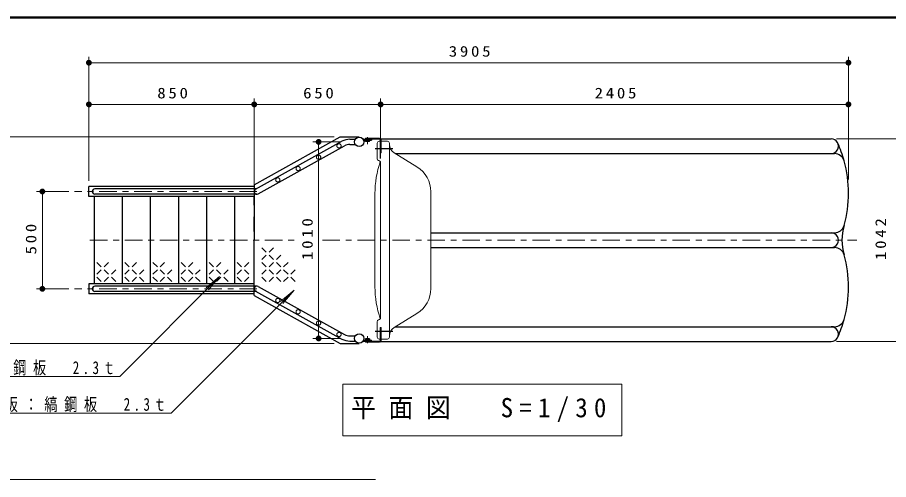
# Model space of a CAD drawing. Units: millimetres on the paper, scale 1:30. Extents: x -365 to 0, y -54 to 257.
# Drawn here: x -289.4 to -140.1, y 177.9 to 257 of the extents above; entities that cross this region are included whole.
import ezdxf

# ---------------------------------------------------------------- set-up
doc = ezdxf.new("R2010")
doc.units = ezdxf.units.MM
for name, pattern in [('USER1', [4.5, 2.5, -2]), ('USER2', [6, 3, -1, 1, -1]), ('USER3', [8, 3, -1, 1, -1, 1, -1])]:
    doc.linetypes.add(name, pattern=pattern)
doc.layers.add('LY_1', color=7, linetype='Continuous', lineweight=13)
doc.layers.add('LY_2', color=7, linetype='Continuous', lineweight=13)
doc.styles.add('ＭＳ ゴシック', font='')
doc.styles.get('ＭＳ ゴシック').set_extended_font_data('MS Gothic')

# ---------------------------------------------------------------- blocks, each defined once
blk = doc.blocks.new('filled_dot')
at = {"color": 0, "linetype": 'Continuous', "lineweight": -2, "const_width": 1.25}
blk.add_lwpolyline([(-0.625, 0, 1), (0.625, 0, 1)], format="xyb", close=True, dxfattribs=at)

msp = doc.modelspace()

# ---------------------------------------------------------------- linework, layer by layer
at = {"layer": 'LY_1'}
for p, q in [((-277.114, 229.029), (-277.114, 250.252)), ((-146.947, 229.249), (-146.947, 250.252)), ((-277.114, 249.252), (-146.947, 249.252)), ((-277.114, 229.029), (-277.114, 243.107)), ((-277.114, 242.107), (-248.78, 242.107)), ((-248.78, 228.061), (-248.78, 243.107)), ((-248.78, 242.107), (-227.114, 242.107)), ((-227.114, 236.195), (-227.114, 243.107)), ((-227.114, 242.107), (-146.946, 242.107)), ((-146.946, 230.35), (-146.946, 243.107)), ((-235.058, 236.529), (-292.886, 236.529)), ((-229.82, 236), (-229.692, 236)), ((-229.039, 236), (-228.911, 236)), ((-229, 235.911), (-229, 236.005)), ((-148.959, 236.23), (-138.473, 236.23)), ((-233.979, 235.695), (-238.738, 235.695)), ((-237.738, 202.029), (-237.738, 235.695)), ((-227.68, 235.462), (-227.68, 232.817)), ((-227.347, 235.795), (-225.947, 235.795)), ((-225.614, 235.462), (-225.614, 202.262)), ((-220.892, 231.409), (-224.821, 233.828)), ((-227.493, 232.518), (-227.301, 232.424)), ((-227.114, 232.124), (-227.114, 205.6)), ((-280.578, 227.195), (-286.089, 227.195)), ((-285.089, 210.529), (-285.089, 227.195)), ((-218.514, 227.151), (-218.514, 210.572)), ((-228.089, 210.866), (-228.089, 226.858)), ((-246.737, 216.788), (-247.487, 217.538)), ((-245.487, 217.538), (-246.237, 216.788)), ((-275.013, 214.288), (-275.763, 215.038)), ((-273.763, 215.038), (-274.513, 214.288)), ((-270.198, 214.288), (-270.948, 215.038)), ((-268.948, 215.038), (-269.698, 214.288)), ((-265.383, 214.288), (-266.133, 215.038)), ((-264.133, 215.038), (-264.883, 214.288)), ((-260.568, 214.288), (-261.318, 215.038)), ((-259.318, 215.038), (-260.068, 214.288)), ((-255.753, 214.288), (-256.503, 215.038)), ((-254.503, 215.038), (-255.253, 214.288)), ((-250.939, 214.288), (-251.689, 215.038)), ((-249.689, 215.038), (-250.439, 214.288)), ((-246.737, 216.288), (-247.487, 215.538)), ((-246.737, 214.288), (-247.487, 215.038)), ((-245.487, 215.538), (-246.237, 216.288)), ((-245.487, 215.038), (-246.237, 214.288)), ((-244.237, 216.288), (-244.987, 215.538)), ((-244.237, 214.288), (-244.987, 215.038)), ((-242.987, 215.038), (-243.737, 214.288)), ((-275.013, 213.788), (-275.763, 213.038)), ((-273.763, 213.038), (-274.513, 213.788)), ((-272.513, 213.788), (-273.263, 213.038)), ((-270.198, 213.788), (-270.948, 213.038)), ((-268.948, 213.038), (-269.698, 213.788)), ((-267.698, 213.788), (-268.448, 213.038)), ((-265.383, 213.788), (-266.133, 213.038)), ((-264.133, 213.038), (-264.883, 213.788)), ((-262.883, 213.788), (-263.633, 213.038)), ((-260.568, 213.788), (-261.318, 213.038)), ((-259.318, 213.038), (-260.068, 213.788)), ((-258.068, 213.788), (-258.818, 213.038)), ((-255.753, 213.788), (-256.503, 213.038)), ((-254.503, 213.038), (-255.253, 213.788)), ((-253.253, 213.788), (-254.003, 213.038)), ((-250.939, 213.788), (-251.689, 213.038)), ((-249.689, 213.038), (-250.439, 213.788)), ((-246.737, 213.788), (-247.487, 213.038)), ((-245.487, 213.038), (-246.237, 213.788)), ((-244.237, 213.788), (-244.987, 213.038)), ((-242.987, 213.038), (-243.737, 213.788)), ((-241.737, 213.788), (-242.487, 213.038)), ((-275.013, 211.788), (-275.763, 212.538)), ((-273.763, 212.538), (-274.513, 211.788)), ((-272.513, 211.788), (-273.263, 212.538)), ((-271.815, 195.539), (-254.71, 212.643)), ((-270.198, 211.788), (-270.948, 212.538)), ((-268.948, 212.538), (-269.698, 211.788)), ((-267.698, 211.788), (-268.448, 212.538)), ((-265.383, 211.788), (-266.133, 212.538)), ((-264.133, 212.538), (-264.883, 211.788)), ((-262.883, 211.788), (-263.633, 212.538)), ((-260.568, 211.788), (-261.318, 212.538)), ((-259.318, 212.538), (-260.068, 211.788)), ((-258.068, 211.788), (-258.818, 212.538)), ((-254.71, 212.643), (-257.008, 210.715)), ((-254.71, 212.643), (-256.639, 210.345)), ((-255.753, 211.788), (-256.503, 212.538)), ((-254.503, 212.538), (-255.253, 211.788)), ((-253.253, 211.788), (-254.003, 212.538)), ((-250.939, 211.788), (-251.689, 212.538)), ((-249.689, 212.538), (-250.439, 211.788)), ((-246.737, 211.788), (-247.487, 212.538)), ((-245.487, 212.538), (-246.237, 211.788)), ((-244.237, 211.788), (-244.987, 212.538)), ((-242.987, 212.538), (-243.737, 211.788)), ((-241.737, 211.788), (-242.487, 212.538)), ((-280.578, 210.529), (-286.089, 210.529)), ((-263.02, 189.251), (-241.958, 210.313)), ((-241.958, 210.313), (-244.256, 208.385)), ((-241.958, 210.313), (-243.886, 208.015)), ((-220.892, 206.315), (-224.821, 203.896)), ((-227.68, 204.906), (-227.68, 202.262)), ((-227.493, 205.206), (-227.301, 205.3)), ((-233.979, 202.029), (-238.738, 202.029)), ((-229, 201.719), (-229, 201.813)), ((-227.347, 201.929), (-225.947, 201.929)), ((-235.058, 201.195), (-292.886, 201.195)), ((-148.959, 201.496), (-138.473, 201.496)), ((-313.854, 195.539), (-271.815, 195.539)), ((-233.597, 194.181), (-233.597, 185.381)), ((-185.797, 194.181), (-233.597, 194.181)), ((-185.797, 185.381), (-185.797, 194.181)), ((-305.125, 189.251), (-263.02, 189.251)), ((-233.597, 185.381), (-185.797, 185.381)), ((-227.987, 177.87), (-295.058, 177.87))]:
    msp.add_line(p, q, dxfattribs=at)
at = {"layer": 'LY_1', "lineweight": 25}
for p, q in [((-248.78, 228.362), (-234.058, 236.529)), ((-234.058, 236.529), (-230.78, 236.529)), ((-232.4, 236.149), (-231.452, 236.149)), ((-230.114, 236.155), (-228.699, 236.155)), ((-230.032, 236.005), (-228.699, 236.005)), ((-229.692, 235.739), (-229.692, 236.005)), ((-229.532, 235.739), (-229.532, 236.005)), ((-229.199, 235.739), (-229.199, 236.005)), ((-229.039, 235.739), (-229.039, 236.005)), ((-228.699, 236.155), (-228.699, 236.005)), ((-227.114, 236.22), (-149.915, 236.22)), ((-248.554, 227.588), (-233.752, 235.799)), ((-248.107, 226.799), (-233.312, 235.006)), ((-232.4, 235.242), (-231.452, 235.242)), ((-229.039, 235.739), (-229.692, 235.739)), ((-227.114, 232.842), (-227.114, 233.97)), ((-224.58, 233.68), (-149.315, 233.68)), ((-248.78, 228.029), (-277.114, 228.029)), ((-277.114, 226.362), (-277.114, 228.029)), ((-248.327, 227.649), (-276.073, 227.649)), ((-248.78, 228.362), (-248.78, 218.862)), ((-248.78, 226.362), (-277.114, 226.362)), ((-276.163, 211.362), (-276.163, 226.362)), ((-248.327, 226.742), (-276.073, 226.742)), ((-271.348, 211.362), (-271.348, 226.362)), ((-266.533, 211.362), (-266.533, 226.362)), ((-261.719, 211.362), (-261.719, 226.362)), ((-256.904, 211.362), (-256.904, 226.362)), ((-252.089, 211.362), (-252.089, 226.362)), ((-218.514, 220.133), (-149.315, 220.133)), ((-248.78, 209.362), (-248.78, 218.862)), ((-218.514, 217.593), (-149.315, 217.593)), ((-277.114, 211.362), (-277.114, 209.695)), ((-248.78, 211.362), (-277.114, 211.362)), ((-248.327, 210.982), (-276.073, 210.982)), ((-248.107, 210.925), (-233.312, 202.718)), ((-248.78, 209.695), (-277.114, 209.695)), ((-248.327, 210.075), (-276.073, 210.075)), ((-248.78, 209.362), (-234.058, 201.195)), ((-248.554, 210.136), (-233.752, 201.925)), ((-224.576, 204.046), (-149.315, 204.046)), ((-232.4, 202.482), (-231.452, 202.482)), ((-232.4, 201.575), (-231.452, 201.575)), ((-230.114, 201.569), (-228.699, 201.569)), ((-230.032, 201.719), (-228.699, 201.719)), ((-229.039, 201.985), (-229.692, 201.985)), ((-229.692, 201.985), (-229.692, 201.719)), ((-229.532, 201.985), (-229.532, 201.719)), ((-229.199, 201.985), (-229.199, 201.719)), ((-229.039, 201.985), (-229.039, 201.719)), ((-228.699, 201.569), (-228.699, 201.719)), ((-234.058, 201.195), (-230.78, 201.195)), ((-227.114, 201.506), (-149.915, 201.506))]:
    msp.add_line(p, q, dxfattribs=at)
at = {"layer": 'LY_1', "linetype": 'USER3'}
for p, q in [((-229.714, 236.305), (-229.714, 236.155)), ((-229.714, 236.305), (-227.28, 236.305)), ((-229.714, 236.155), (-227.272, 236.155)), ((-229.365, 236.499), (-229.365, 235.312)), ((-227.197, 236.08), (-227.197, 233.835)), ((-227.047, 236.08), (-227.047, 233.835)), ((-227.047, 233.835), (-227.197, 233.835)), ((-227.197, 201.644), (-227.197, 203.889)), ((-227.047, 203.889), (-227.197, 203.889)), ((-227.047, 201.644), (-227.047, 203.889)), ((-229.714, 201.419), (-229.714, 201.569)), ((-229.714, 201.569), (-227.272, 201.569)), ((-229.365, 201.225), (-229.365, 202.412)), ((-229.714, 201.419), (-227.28, 201.419))]:
    msp.add_line(p, q, dxfattribs=at)
at = {"layer": 'LY_1', "linetype": 'USER2', "lineweight": 25}
for p, q in [((-225.03, 234.512), (-228.151, 234.512)), ((-225.03, 203.212), (-228.151, 203.212))]:
    msp.add_line(p, q, dxfattribs=at)
at = {"layer": 'LY_1', "linetype": 'USER1'}
for p, q in [((-227.18, 235.795), (-227.18, 233.845)), ((-227.047, 235.795), (-227.047, 233.845)), ((-227.047, 233.845), (-227.18, 233.845)), ((-248.857, 211.362), (-248.857, 226.362)), ((-248.78, 211.362), (-248.78, 226.362)), ((-227.047, 203.881), (-227.18, 203.881)), ((-227.18, 201.931), (-227.18, 203.881)), ((-227.047, 201.931), (-227.047, 203.881))]:
    msp.add_line(p, q, dxfattribs=at)
at = {"layer": 'LY_1', "linetype": 'USER2'}
for p, q in [((-248.327, 227.195), (-279.578, 227.195)), ((-276.947, 218.862), (-241.502, 218.862)), ((-237.095, 218.862), (-145.498, 218.862)), ((-248.327, 210.529), (-279.578, 210.529))]:
    msp.add_line(p, q, dxfattribs=at)
at = {"layer": 'LY_1', "lineweight": 25}
for centre in [(-230.78, 235.695), (-230.78, 202.029)]:
    msp.add_circle(centre, 0.81, dxfattribs=at)
at = {"layer": 'LY_1', "linetype": 'USER1'}
for centre in [(-234.248, 235.005), (-237.746, 233.065), (-241.252, 231.12), (-244.742, 229.184), (-244.742, 208.54), (-241.252, 206.604), (-237.746, 204.659), (-234.248, 202.719)]:
    msp.add_circle(centre, 0.362, dxfattribs=at)
at = {"layer": 'LY_1', "lineweight": 25}
for centre, radius, start, end in [((-232.4, 233.362), 2.787, 90, 119.01753), ((-149.915, 234.95), 1.27, 269.99995, 90.00005), ((-232.4, 233.362), 1.88, 90, 119.01753), ((-168.114, 226.906), 21.167, 15.12167, 23.91602), ((-149.315, 231.986), 1.693, 15.12167, 90), ((-168.114, 226.906), 21.167, 344.87834, 15.12167), ((-276.073, 227.195), 0.453, 90, 270), ((-248.327, 227.195), 0.453, 120, 299.01753), ((-149.315, 221.826), 1.693, 270, 344.87834), ((-139.593, 218.863), 8.467, 162.67291, 197.32708), ((-149.915, 218.863), 1.27, 269.99995, 90.00005), ((-149.315, 215.9), 1.693, 15.12167, 90), ((-168.114, 210.82), 21.167, 344.87833, 15.12167), ((-276.073, 210.529), 0.453, 90, 270), ((-248.327, 210.529), 0.453, 60.98247, 240), ((-149.315, 205.74), 1.693, 270, 344.87833), ((-168.114, 210.82), 21.167, 336.08398, 344.87833), ((-149.915, 202.776), 1.27, 269.99995, 90.00005), ((-232.4, 204.362), 2.787, 240.98247, 270), ((-232.4, 204.362), 1.88, 240.98247, 270)]:
    msp.add_arc(centre, radius, start, end, dxfattribs=at)
at = {"layer": 'LY_1', "linetype": 'USER3'}
for centre, radius, start, end in [((-227.272, 236.08), 0.225, 0, 90), ((-227.272, 236.08), 0.075, 0, 90), ((-227.272, 201.644), 0.225, 270, 0), ((-227.272, 201.644), 0.075, 270, 0)]:
    msp.add_arc(centre, radius, start, end, dxfattribs=at)
at = {"layer": 'LY_1'}
for centre, radius, start, end in [((-227.347, 235.462), 0.333, 90, 180), ((-225.947, 235.462), 0.333, 0, 90), ((-223.947, 235.247), 1.667, 180, 238.376), ((-211.496, 226.858), 16.594, 160.82546, 180), ((-227.347, 232.817), 0.333, 180, 243.97842), ((-227.447, 232.124), 0.333, 0, 63.97842), ((-223.514, 227.151), 5, 0, 58.376), ((-211.496, 210.866), 16.594, 180, 199.17454), ((-223.514, 210.572), 5, 301.624, 0), ((-227.347, 204.906), 0.333, 116.02158, 180), ((-227.447, 205.6), 0.333, 296.02158, 0), ((-223.947, 202.476), 1.667, 121.624, 180), ((-227.347, 202.262), 0.333, 180, 270), ((-225.947, 202.262), 0.333, 270, 0)]:
    msp.add_arc(centre, radius, start, end, dxfattribs=at)
at = {"layer": 'LY_2', "lineweight": 50}
msp.add_line((0, 257), (-365, 257), dxfattribs=at)

# ---------------------------------------------------------------- block references
at = {"layer": 'LY_1', "xscale": 0.4, "yscale": 0.4}
for p in [(-277.114, 249.252), (-277.114, 242.107), (-248.78, 242.107), (-227.114, 242.107)]:
    msp.add_blockref('filled_dot', p, dxfattribs=at)
for p, rotation in [((-146.947, 249.252), 180), ((-248.78, 242.107), 180), ((-227.114, 242.107), 180), ((-146.946, 242.107), 180), ((-237.738, 235.695), 270), ((-285.089, 227.195), 270), ((-285.089, 210.529), 90), ((-237.738, 202.029), 90)]:
    msp.add_blockref('filled_dot', p, dxfattribs=dict(at, rotation=rotation))

# ---------------------------------------------------------------- texts
at = {"layer": 'LY_1', "style": 'ＭＳ ゴシック'}
for s, insert, char_height, attachment_point in [('\\T1.33;\\W1.15;3905', (-211.621, 250.252), 1.833, 8), ('\\T1.33;\\W1.15;850', (-262.532, 243.107), 1.833, 8), ('\\T1.33;\\W1.15;650', (-237.532, 243.107), 1.833, 8), ('\\T1.33;\\W1.15;2405', (-186.621, 243.107), 1.833, 8), ('\\T1.51;\\W0.75;階段踏み板：縞鋼板\u30002.3ｔ', (-313.854, 195.689), 2.199, 7), ('\\T1.51;\\W0.75;踊り場床板：縞鋼板\u30002.3ｔ', (-305.125, 189.401), 2.199, 7), ('\\T1.5;\\W0.95;平面図\u3000S=1/30', (-232.197, 189.781), 3.299, 4)]:
    msp.add_mtext(s, dxfattribs=dict(at, insert=insert, char_height=char_height, attachment_point=attachment_point))
at = {"layer": 'LY_1', "char_height": 1.833, "attachment_point": 8, "rotation": 90, "style": 'ＭＳ ゴシック'}
for s, insert in [('\\T1.33;\\W1.15;1010', (-238.738, 219.285)), ('\\T1.33;\\W1.15;1042', (-140.473, 219.286)), ('\\T1.33;\\W1.15;500', (-286.089, 219.279))]:
    msp.add_mtext(s, dxfattribs=dict(at, insert=insert))

doc.saveas('drawing.dxf')
